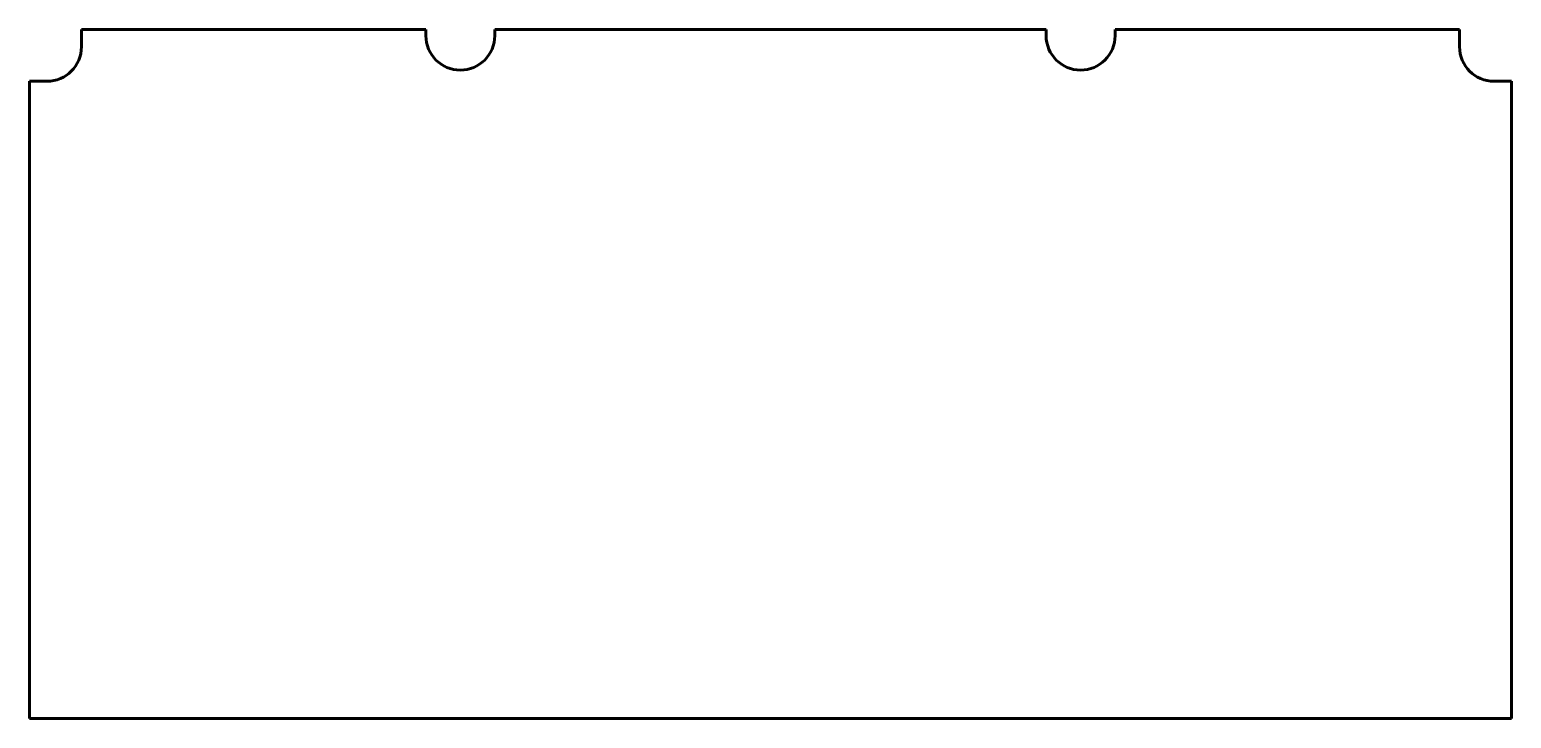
# Model space of a CAD drawing. Header units: millimetres. Extents: x -62 to 110, y -25 to 55.
import ezdxf

# ---------------------------------------------------------------- set-up
doc = ezdxf.new("R2010")
doc.units = ezdxf.units.MM
doc.linetypes.add('K5LT_BASIC', pattern=[0])

msp = doc.modelspace()

# ---------------------------------------------------------------- linework, layer by layer
at = {"color": 150, "linetype": 'K5LT_BASIC', "lineweight": 60, "true_color": 0x0080ff}
for p, q in [((-15.56, 55.24), (-55.55, 55.24)), ((-55.55, 55.24), (-55.55, 53.24)), ((-15.56, 54.53), (-15.56, 55.24)), ((56.44, 55.24), (-7.56, 55.24)), ((-7.56, 55.24), (-7.56, 54.53)), ((56.44, 54.53), (56.44, 55.24)), ((64.44, 55.24), (64.44, 54.53)), ((104.43, 55.24), (64.44, 55.24)), ((104.43, 53.24), (104.43, 55.24)), ((-61.56, 49.24), (-61.56, -24.76)), ((-59.55, 49.24), (-61.56, 49.24)), ((110.44, 49.24), (108.43, 49.24)), ((110.44, -24.76), (110.44, 49.24)), ((-61.56, -24.76), (110.44, -24.76))]:
    msp.add_line(p, q, dxfattribs=at)
for centre, start, end in [((-11.56, 54.53), 180, 0), ((60.44, 54.53), 180, 0), ((-59.55, 53.24), 270, 0), ((108.43, 53.24), 180, 270)]:
    msp.add_arc(centre, 4, start, end, dxfattribs=at)

doc.saveas('drawing.dxf')
